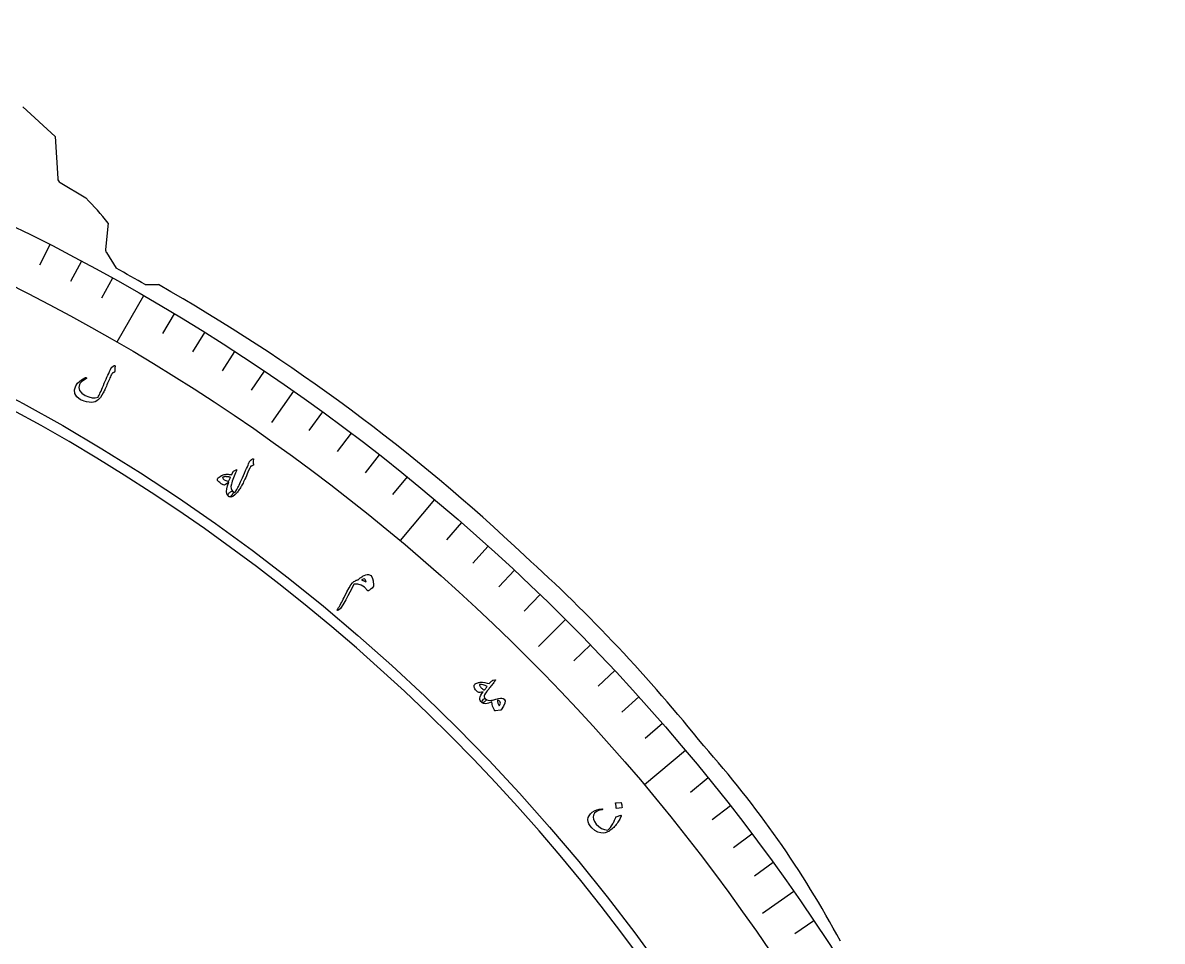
# Model space of a CAD drawing. Header units: millimetres. Extents: x -60 to 60, y -60 to 79.
# Drawn here: x 26.31 to 59.69, y 32.78 to 59.69 of the extents above; entities that cross this region are included whole.
import ezdxf

# ---------------------------------------------------------------- set-up
doc = ezdxf.new("R2010")
doc.units = ezdxf.units.MM
for name, color, linetype in [('CUT_INNER', 6, 'Continuous'), ('CUT_OUTER', 1, 'Continuous'), ('ENGRAVE', 7, 'Continuous'), ('ENGRAVE_FINE', 8, 'Continuous'), ('TEXT', 5, 'Continuous')]:
    doc.layers.add(name, color=color, linetype=linetype)

msp = doc.modelspace()

# ---------------------------------------------------------------- linework, layer by layer
at = {"layer": 'CUT_INNER'}
for centre, radius, start, end in [((0.0002, -0.0002), 54.8999, 92.29679, 23.90649), ((0.0007, 0.0006), 54.8991, 23.90599, 87.70406)]:
    msp.add_arc(centre, radius, start, end, dxfattribs=at)
at = {"layer": 'CUT_OUTER'}
for points in [[(26.3075, 57.231), (27.2524, 56.3646), (27.2548, 56.3621), (27.2552, 56.3586), (27.3323, 55.1305)], [(27.4048, 55.0112), (28.1529, 54.5624), (28.1561, 54.5603)], [(28.8112, 53.8229), (28.811, 53.8191), (28.7349, 53.0549)], [(28.7569, 52.9606), (29.0434, 52.5019)], [(29.8964, 52.0212), (30.2826, 52.0212), (30.2862, 52.021)]]:
    msp.add_lwpolyline(points, dxfattribs=at)
for centre, radius, start, end in [((27.482, 55.1399), 0.15, 183.5894, 239.03624), ((21.2407, 47.7561), 9.7015, 38.70792, 44.53549), ((28.8841, 53.0401), 0.15, 174.31019, 211.98651), ((1.5459, 2.7123), 56.878, 60.10298, 61.08933), ((2.701, 3.5495), 55.7712, 46.60289, 60.35583), ((9.4672, 9.1293), 47.0807, 38.6027, 47.92064), ((24.3205, 18.8792), 29.4359, 28.18735, 41.81177)]:
    msp.add_arc(centre, radius, start, end, dxfattribs=at)
at = {"layer": 'ENGRAVE'}
for points in [[(29.847, 51.6965), (29.0616, 50.3362)], [(34.2391, 48.8985), (33.5955, 47.9794)], [(38.3706, 45.7283), (37.3609, 44.525)], [(42.21, 42.21), (41.4167, 41.4167)], [(45.7283, 38.3706), (44.525, 37.3609)], [(48.8985, 34.2391), (47.9794, 33.5955)]]:
    msp.add_lwpolyline(points, dxfattribs=at)
for radius in [59.694, 58.1232, 55.206]:
    msp.add_circle((0, 0), radius, dxfattribs=at)
at = {"layer": 'ENGRAVE_FINE'}
for points in [[(27.1005, 53.1877), (26.7949, 52.5879)], [(28.0246, 52.7067), (27.7086, 52.1123)], [(28.9402, 52.2095), (28.6139, 51.6208)], [(30.7447, 51.1677), (30.398, 50.5907)], [(31.633, 50.6234), (31.2763, 50.0525)], [(32.5117, 50.0636), (32.145, 49.499)], [(33.3805, 49.4886), (33.004, 48.9305)], [(35.0873, 48.2935), (34.6916, 47.7488)], [(35.9247, 47.6737), (35.5196, 47.1361)], [(36.7513, 47.0395), (36.3368, 46.509)], [(37.5667, 46.391), (37.143, 45.8678)], [(39.1628, 45.0516), (38.7211, 44.5436)], [(39.9431, 44.3613), (39.4926, 43.861)], [(40.7112, 43.6574), (40.2521, 43.1651)], [(41.4669, 42.9403), (40.9993, 42.456)], [(42.9403, 41.4669), (42.456, 40.9993)], [(43.6574, 40.7112), (43.1651, 40.2521)], [(44.3613, 39.9431), (43.861, 39.4926)], [(45.0516, 39.1628), (44.5436, 38.7211)], [(46.391, 37.5667), (45.8678, 37.143)], [(47.0395, 36.7513), (46.509, 36.3368)], [(47.6737, 35.9247), (47.1361, 35.5196)], [(48.2935, 35.0873), (47.7488, 34.6916)], [(49.4886, 33.3805), (48.9305, 33.004)]]:
    msp.add_lwpolyline(points, dxfattribs=at)
at = {"layer": 'TEXT'}
for points in [[(28.9826, 49.6484), (28.9878, 49.6513), (28.993, 49.6526), (28.9981, 49.6521), (29.0033, 49.6499), (29.0076, 49.6463), (29.0102, 49.6415), (29.0112, 49.6355), (29.0104, 49.6283), (29.0047, 49.5871), (29.0025, 49.5498), (29.0039, 49.5166), (29.0088, 49.4873), (29.0095, 49.4774), (29.0061, 49.4684), (28.9986, 49.4604), (28.987, 49.4534), (28.9805, 49.4505), (28.9743, 49.4477), (28.9684, 49.445), (28.9627, 49.4423), (28.9575, 49.4398), (28.9526, 49.4376), (28.9481, 49.4356), (28.944, 49.4339), (28.9369, 49.4305), (28.9302, 49.4254), (28.924, 49.4186), (28.9182, 49.41), (28.9053, 49.384), (28.8916, 49.3554), (28.8772, 49.3242), (28.8619, 49.2904), (28.8458, 49.254), (28.8287, 49.2152), (28.8107, 49.174), (28.7917, 49.1302), (28.7733, 49.0862), (28.7557, 49.0451), (28.7389, 49.0067), (28.7229, 48.9712), (28.7077, 48.9383), (28.6934, 48.908), (28.6799, 48.8802), (28.6673, 48.8549), (28.6271, 48.7819), (28.5812, 48.7172), (28.5299, 48.6609), (28.473, 48.6129), (28.4314, 48.5895), (28.38, 48.5755), (28.3189, 48.5707), (28.248, 48.5752), (28.1753, 48.5869), (28.1101, 48.6032), (28.0525, 48.6241), (28.0022, 48.6495), (27.8898, 48.7365), (27.8288, 48.833), (27.8191, 48.9391), (27.8609, 49.055), (27.912, 49.1301), (27.9764, 49.1955), (28.0542, 49.251), (28.1454, 49.2967), (28.1516, 49.2988), (28.157, 49.2992), (28.1617, 49.2978), (28.1656, 49.2948), (28.1692, 49.2904), (28.1714, 49.2862), (28.1722, 49.282), (28.1715, 49.2779), (28.1696, 49.2723), (28.1666, 49.2676), (28.1627, 49.2637), (28.1578, 49.2606), (28.0871, 49.2146), (28.0323, 49.1723), (27.9935, 49.1337), (27.9706, 49.0988), (27.9505, 49.0071), (27.9719, 48.9228), (28.0346, 48.8459), (28.1387, 48.7762), (28.2424, 48.7304), (28.3396, 48.7068), (28.4302, 48.7056), (28.5144, 48.7267), (28.5281, 48.7527), (28.5434, 48.7834), (28.5605, 48.8188), (28.5792, 48.859), (28.5995, 48.904), (28.6214, 48.9541), (28.6449, 49.0091), (28.6699, 49.0693), (28.6964, 49.1309), (28.7227, 49.1915), (28.7489, 49.2509), (28.7748, 49.3092), (28.8007, 49.3664), (28.8266, 49.4223), (28.8525, 49.477), (28.8784, 49.5305), (28.9012, 49.5832), (28.9048, 49.5887), (28.9086, 49.5935), (28.9129, 49.5975), (28.9175, 49.601)], [(33.0363, 46.9151), (33.0435, 46.9199), (33.0502, 46.9223), (33.0565, 46.9221), (33.0623, 46.9194), (33.0664, 46.9154), (33.0688, 46.9102), (33.0697, 46.9038), (33.0689, 46.8963), (33.0616, 46.8597), (33.059, 46.8247), (33.0611, 46.7912), (33.068, 46.7593), (33.0687, 46.7468), (33.0651, 46.7361), (33.057, 46.7273), (33.0446, 46.7204), (33.0372, 46.7174), (33.0297, 46.7144), (33.0222, 46.7115), (33.0145, 46.7087), (33.0069, 46.7059), (32.9993, 46.703), (32.9919, 46.7001), (32.9845, 46.6971), (32.9759, 46.6832), (32.9562, 46.6416), (32.9253, 46.5721), (32.8833, 46.4747), (32.8603, 46.4212), (32.8383, 46.3711), (32.8176, 46.3245), (32.7979, 46.2813), (32.7794, 46.2416), (32.7619, 46.2057), (32.7455, 46.1736), (32.7302, 46.1451), (32.7153, 46.1187), (32.6997, 46.0927), (32.6837, 46.067), (32.6672, 46.0417), (32.6501, 46.0167), (32.6323, 45.9919), (32.6139, 45.9672), (32.5949, 45.9428), (32.5255, 45.8649), (32.4626, 45.816), (32.4063, 45.7961), (32.3565, 45.8052), (32.3377, 45.8178), (32.3266, 45.8335), (32.3234, 45.8525), (32.3281, 45.8746), (32.3384, 45.8972), (32.3523, 45.9176), (32.3696, 45.9357), (32.3906, 45.9517), (32.4126, 45.9645), (32.4315, 45.9706), (32.4471, 45.9699), (32.4595, 45.9626), (32.4681, 45.9555), (32.4759, 45.9492), (32.4828, 45.9436), (32.4887, 45.9388), (32.4941, 45.9349), (32.4989, 45.9319), (32.5033, 45.9299), (32.5072, 45.9288), (32.5278, 45.9449), (32.5518, 45.9744), (32.5792, 46.0175), (32.61, 46.074), (32.6273, 46.1084), (32.6465, 46.1481), (32.6678, 46.1933), (32.6911, 46.2438), (32.7165, 46.2998), (32.7441, 46.3612), (32.7741, 46.4281), (32.8063, 46.5004), (32.8376, 46.5712), (32.865, 46.6335), (32.8884, 46.6873), (32.9078, 46.7326), (32.9235, 46.7694), (32.9353, 46.7974), (32.9434, 46.8169), (32.9478, 46.8277), (32.9544, 46.8411), (32.9636, 46.8539), (32.9754, 46.8663), (32.9896, 46.8783), (32.9974, 46.8837), (33.0047, 46.8889), (33.0113, 46.8939), (33.0175, 46.8987), (33.023, 46.9031), (33.028, 46.9074), (33.0325, 46.9114), (33.0363, 46.9151)], [(32.4184, 46.1742), (32.4068, 46.1079), (32.41, 46.0503), (32.428, 46.0016), (32.4609, 45.9616), (32.4695, 45.9501), (32.4728, 45.9357), (32.4707, 45.9185), (32.4632, 45.8983), (32.458, 45.8885), (32.4524, 45.8787), (32.4463, 45.8691), (32.4397, 45.8594), (32.4326, 45.8501), (32.4248, 45.8412), (32.4163, 45.8328), (32.4072, 45.8249), (32.3909, 45.8128), (32.3769, 45.8052), (32.3651, 45.8022), (32.3556, 45.8038), (32.3329, 45.8199), (32.3139, 45.8394), (32.2987, 45.8624), (32.2873, 45.8889), (32.2766, 45.9566), (32.2821, 46.0367), (32.3038, 46.1291), (32.3418, 46.2341), (32.2918, 46.1911), (32.2495, 46.1634), (32.2148, 46.1508), (32.1876, 46.1534), (32.1757, 46.1589), (32.1634, 46.1652), (32.1508, 46.1721), (32.1378, 46.1799), (32.1244, 46.1885), (32.1105, 46.1979), (32.096, 46.2082), (32.0809, 46.2194), (32.054, 46.241), (32.0342, 46.259), (32.0217, 46.2735), (32.0164, 46.2846), (32.0122, 46.3092), (32.0139, 46.3302), (32.0215, 46.3476), (32.035, 46.3615), (32.0863, 46.3984), (32.1278, 46.4258), (32.1595, 46.4437), (32.1812, 46.4521), (32.2067, 46.4577), (32.2337, 46.4617), (32.2622, 46.4641), (32.2922, 46.465), (32.3237, 46.4643), (32.3567, 46.462), (32.3911, 46.4582), (32.4271, 46.4528), (32.4572, 46.5136), (32.4612, 46.5207), (32.4649, 46.5272), (32.4683, 46.5331), (32.4715, 46.5385), (32.4745, 46.5431), (32.4777, 46.547), (32.4809, 46.55), (32.4841, 46.5522), (32.5569, 46.5975), (32.5685, 46.6022), (32.5741, 46.5978), (32.5736, 46.5844), (32.5669, 46.5619), (32.5419, 46.509), (32.5187, 46.4574), (32.4976, 46.4069), (32.4784, 46.3576), (32.461, 46.3096), (32.4452, 46.263), (32.431, 46.2179), (32.4184, 46.1742)], [(32.3909, 46.3717), (32.3791, 46.3756), (32.3666, 46.3794), (32.3536, 46.3831), (32.34, 46.3867), (32.3257, 46.3899), (32.3107, 46.3923), (32.2949, 46.394), (32.2783, 46.3949), (32.262, 46.3957), (32.246, 46.3955), (32.2303, 46.3942), (32.215, 46.392), (32.2, 46.3887), (32.1856, 46.3842), (32.1717, 46.3787), (32.1583, 46.372), (32.1798, 46.336), (32.2124, 46.3054), (32.256, 46.28), (32.3107, 46.2598), (32.3215, 46.2599), (32.3325, 46.2646), (32.3437, 46.274), (32.3551, 46.2882)], [(36.1297, 43.3756), (36.1503, 43.3933), (36.1715, 43.4104), (36.1931, 43.427), (36.2153, 43.443), (36.238, 43.4581), (36.2612, 43.4721), (36.285, 43.485), (36.3093, 43.4967), (36.3569, 43.515), (36.3989, 43.5252), (36.4352, 43.5272), (36.4658, 43.5212), (36.5024, 43.4999), (36.5321, 43.4639), (36.5549, 43.4131), (36.5706, 43.3475), (36.5738, 43.3281), (36.5763, 43.3087), (36.5783, 43.2892), (36.5797, 43.2696), (36.5805, 43.25), (36.5809, 43.2301), (36.5809, 43.2101), (36.5804, 43.1899), (36.5795, 43.1787), (36.5771, 43.169), (36.5732, 43.1609), (36.5679, 43.1543), (36.5414, 43.1318), (36.5177, 43.1119), (36.4966, 43.0945), (36.4782, 43.0796), (36.4628, 43.0674), (36.4507, 43.0581), (36.4418, 43.0517), (36.4362, 43.0481), (36.4275, 43.0453), (36.4195, 43.0458), (36.4123, 43.0494), (36.4058, 43.0562), (36.3186, 43.1537), (36.2254, 43.218), (36.1266, 43.249), (36.0223, 43.2467), (36.0127, 43.2438), (36.0048, 43.2394), (35.9987, 43.2335), (35.9944, 43.2262), (35.9446, 43.1205), (35.8908, 43.0122), (35.833, 42.9012), (35.7711, 42.7874), (35.6836, 42.6381), (35.6137, 42.5363), (35.5616, 42.482), (35.5272, 42.4752), (35.5217, 42.4825), (35.5214, 42.4932), (35.5262, 42.5072), (35.5363, 42.5245), (35.5596, 42.5586), (35.5828, 42.5949), (35.606, 42.6335), (35.6292, 42.6742), (35.6524, 42.717), (35.6758, 42.7616), (35.6993, 42.808), (35.7229, 42.8562), (35.802, 43.0178), (35.8688, 43.1424), (35.9234, 43.23), (35.9658, 43.2806), (35.989, 43.3011), (36.0116, 43.3191), (36.0336, 43.3345), (36.0549, 43.3472), (36.0753, 43.3576), (36.0946, 43.3658), (36.1127, 43.3718), (36.1297, 43.3756)], [(36.2364, 43.3674), (36.2524, 43.3624), (36.2688, 43.3565), (36.2854, 43.3496), (36.3024, 43.3418), (36.3195, 43.3331), (36.3369, 43.3235), (36.3543, 43.3132), (36.372, 43.302), (36.3639, 43.3377), (36.3539, 43.3648), (36.342, 43.3834), (36.3282, 43.3935), (36.3062, 43.3989), (36.2835, 43.3964), (36.2603, 43.3859), (36.2364, 43.3674)], [(40.1355, 40.4415), (40.1499, 40.442), (40.1564, 40.4373), (40.1548, 40.4277), (40.1452, 40.4129), (40.1387, 40.4047), (40.1299, 40.3933), (40.1187, 40.3786), (40.1051, 40.3606), (40.0889, 40.3392), (40.07, 40.3144), (40.0482, 40.2862), (40.0236, 40.2546), (39.9994, 40.2236), (39.9778, 40.1958), (39.9587, 40.1712), (39.942, 40.15), (39.928, 40.1321), (39.9166, 40.1176), (39.9079, 40.1065), (39.9018, 40.0988), (39.8648, 40.0494), (39.84, 40.0071), (39.8275, 39.9717), (39.8273, 39.9433), (39.8317, 39.9278), (39.8401, 39.9122), (39.8524, 39.8965), (39.8688, 39.8806), (39.8767, 39.8695), (39.8794, 39.8575), (39.8767, 39.8446), (39.8687, 39.8308), (39.8566, 39.8167), (39.8428, 39.8039), (39.8275, 39.7924), (39.8105, 39.7822), (39.7946, 39.775), (39.7812, 39.7712), (39.7703, 39.7708), (39.762, 39.7738), (39.7314, 39.805), (39.7103, 39.8372), (39.6989, 39.8705), (39.697, 39.9049), (39.7057, 39.9441), (39.7245, 39.9882), (39.7535, 40.0373), (39.7927, 40.0914), (39.7476, 40.0795), (39.7083, 40.074), (39.6747, 40.0749), (39.6469, 40.0822), (39.629, 40.0928), (39.6107, 40.108), (39.5921, 40.128), (39.5731, 40.1527), (39.5551, 40.1808), (39.5417, 40.2061), (39.5329, 40.2286), (39.5287, 40.2483), (39.5286, 40.2676), (39.5322, 40.2842), (39.5396, 40.298), (39.5507, 40.309), (39.5671, 40.3202), (39.5869, 40.331), (39.6102, 40.3414), (39.6369, 40.3513), (39.6646, 40.3604), (39.6875, 40.3669), (39.7055, 40.3708), (39.7186, 40.3722), (39.781, 40.369), (39.8446, 40.3611), (39.9095, 40.3483), (39.9756, 40.3307), (39.9967, 40.3551), (40.0151, 40.3759), (40.0309, 40.3932), (40.0441, 40.4069), (40.056, 40.4176), (40.068, 40.4257), (40.0803, 40.4313), (40.0927, 40.4344)], [(39.9119, 40.2497), (39.8539, 40.2777), (39.7991, 40.2958), (39.7474, 40.3039), (39.699, 40.302), (39.6941, 40.3001), (39.691, 40.2969), (39.69, 40.2924), (39.6908, 40.2865), (39.698, 40.2689), (39.7075, 40.2515), (39.7193, 40.2343), (39.7334, 40.2174), (39.7498, 40.2007), (39.7684, 40.1842), (39.7894, 40.168), (39.8126, 40.1519), (39.8167, 40.1499), (39.8216, 40.1484), (39.8273, 40.1476), (39.834, 40.1473), (39.843, 40.1577), (39.8522, 40.1689), (39.8616, 40.1807), (39.8712, 40.1931), (39.8811, 40.2063), (39.8911, 40.2201), (39.9014, 40.2345), (39.9119, 40.2497)], [(40.4159, 39.8727), (40.4396, 39.822), (40.4327, 39.754), (40.3951, 39.6686), (40.3269, 39.5659), (40.3214, 39.5592), (40.3155, 39.5542), (40.3094, 39.551), (40.303, 39.5495), (40.1559, 39.534), (40.1465, 39.5336), (40.1382, 39.5359), (40.1311, 39.5408), (40.1253, 39.5484), (40.0966, 39.6079), (40.0747, 39.6689), (40.0595, 39.7313), (40.0511, 39.7952), (39.9537, 39.7567), (39.8731, 39.7402), (39.8092, 39.7459), (39.762, 39.7738), (39.7593, 39.7795), (39.7597, 39.7886), (39.7629, 39.8009), (39.7692, 39.8164), (39.789, 39.8506), (39.808, 39.8748), (39.8263, 39.8892), (39.8439, 39.8936), (39.8503, 39.8923), (39.8566, 39.8898), (39.8628, 39.8858), (39.8688, 39.8806), (39.9003, 39.8583), (39.9392, 39.8445), (39.9856, 39.8393), (40.0394, 39.8426), (40.067, 39.8481), (40.1109, 39.8588), (40.1709, 39.8745), (40.2472, 39.8953), (40.301, 39.9057), (40.3471, 39.9053), (40.3854, 39.8944), (40.4159, 39.8727)], [(40.2138, 39.8432), (40.2173, 39.8024), (40.227, 39.7618), (40.243, 39.7215), (40.2651, 39.6815), (40.2869, 39.7064), (40.2998, 39.7317), (40.3039, 39.7573), (40.299, 39.7833), (40.2866, 39.8067), (40.2683, 39.8245), (40.244, 39.8367), (40.2138, 39.8432)], [(43.8306, 36.8515), (43.8336, 36.8512), (43.8365, 36.8497), (43.8393, 36.8471), (43.8419, 36.8432), (43.8531, 36.8094), (43.8607, 36.7752), (43.8648, 36.7406), (43.8654, 36.7055), (43.8645, 36.7014), (43.8627, 36.6983), (43.8599, 36.6964), (43.8562, 36.6956), (43.7073, 36.6748), (43.7031, 36.6751), (43.7, 36.6775), (43.6983, 36.6821), (43.6977, 36.6888), (43.6972, 36.6946), (43.6962, 36.7036), (43.6948, 36.7158), (43.6928, 36.7312), (43.6902, 36.7499), (43.6869, 36.7721), (43.6827, 36.7978), (43.6778, 36.8271), (43.6776, 36.8313), (43.6784, 36.8342), (43.6803, 36.8359), (43.6834, 36.8362)], [(43.8387, 36.4494), (43.826, 36.4204), (43.812, 36.3909), (43.7968, 36.361), (43.7803, 36.3306), (43.7623, 36.2997), (43.7425, 36.2685), (43.7208, 36.2368), (43.6972, 36.2047), (43.6729, 36.1738), (43.6476, 36.1445), (43.6214, 36.1169), (43.5942, 36.091), (43.5659, 36.0667), (43.5366, 36.0439), (43.5061, 36.0225), (43.4745, 36.0028), (43.4394, 35.9843), (43.4047, 35.9699), (43.3704, 35.9597), (43.3365, 35.9536), (43.2472, 35.9542), (43.1588, 35.9789), (43.0712, 36.0278), (42.9842, 36.1007), (42.9307, 36.1612), (42.8933, 36.2223), (42.8721, 36.284), (42.867, 36.3463), (42.8779, 36.4057), (42.9025, 36.4613), (42.9409, 36.513), (42.9931, 36.5608), (43.0563, 36.602), (43.1242, 36.6332), (43.1969, 36.6542), (43.2742, 36.6651), (43.2843, 36.6649), (43.2916, 36.6628), (43.2963, 36.6586), (43.2982, 36.6524), (43.2978, 36.6447), (43.2933, 36.6388), (43.2845, 36.6345), (43.2715, 36.632), (43.1812, 36.6099), (43.1107, 36.5771), (43.06, 36.5336), (43.0291, 36.4794), (43.0185, 36.4192), (43.0284, 36.3555), (43.0589, 36.2882), (43.1099, 36.2171), (43.1856, 36.1431), (43.2671, 36.0888), (43.3546, 36.0544), (43.4482, 36.0397), (43.4508, 36.04), (43.454, 36.0413), (43.4577, 36.0435), (43.462, 36.0468), (43.4928, 36.0755), (43.5248, 36.1136), (43.558, 36.1612), (43.5923, 36.2182), (43.6086, 36.248), (43.6236, 36.276), (43.6371, 36.3023), (43.6492, 36.3269), (43.6597, 36.3497), (43.6685, 36.3709), (43.6756, 36.3904), (43.6809, 36.4081), (43.684, 36.417), (43.688, 36.4239), (43.6928, 36.4288), (43.6985, 36.4316), (43.8264, 36.4721), (43.835, 36.4731), (43.8399, 36.4696), (43.8411, 36.4617), (43.8387, 36.4494)]]:
    msp.add_lwpolyline(points, close=True, dxfattribs=at)

doc.saveas('drawing.dxf')
